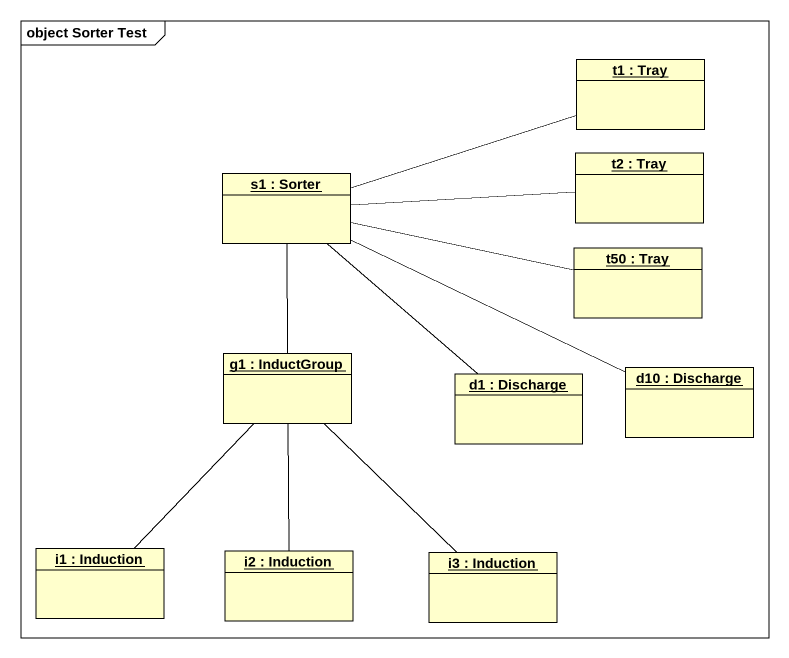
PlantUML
@startuml
mainframe object Sorter Test
hide circle
hide empty members
object "t1 : Tray" as t1
object "s1 : Sorter" as s1
object "t2 : Tray" as t2
object "t50 : Tray" as t50
object "g1 : InductGroup" as g1
object "d1 : Discharge" as d1
object "d10 : Discharge" as d10
object "i1 : Induction" as i1
object "i2 : Induction" as i2
object "i3 : Induction" as i3
s1 -right- t1
s1 -right- t2
s1 -right- t50
s1 -- g1
s1 -- d1
s1 -right- d10
g1 -- i1
g1 -- i2
g1 -- i3
@enduml
